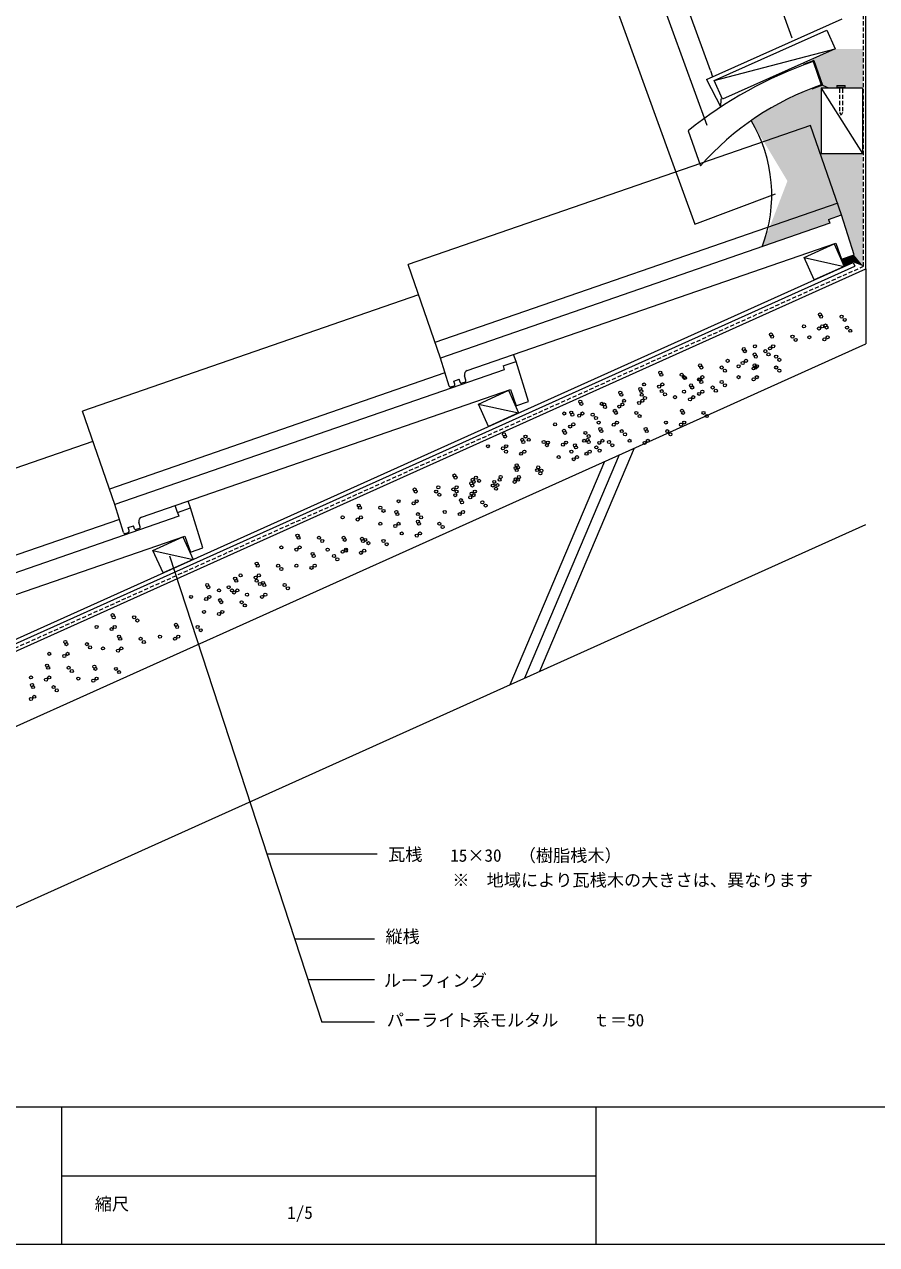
# Model space of a CAD drawing. Units: millimetres, scale not verified. Extents: x -203 to 197, y -138 to 132.
# Drawn here: x -78.4 to 45.8, y -138.4 to 39.4 of the extents above; entities that cross this region are included whole.
import ezdxf
from ezdxf.enums import TextEntityAlignment as Align

# ---------------------------------------------------------------- set-up
doc = ezdxf.new("R2010")
doc.units = ezdxf.units.MM
doc.header["$LTSCALE"] = 0.5
doc.linetypes.add('DASHED1', pattern=[1.8, 1.2, -0.6])
for name, color, linetype, lineweight in [('0-0', 5, 'Continuous', 18), ('1-0', 7, 'Continuous', 18), ('1-1', 7, 'Continuous', 18), ('1-2', 3, 'Continuous', 18), ('1-3', 7, 'Continuous', 18), ('1-4', 3, 'Continuous', 18), ('1-5', 1, 'Continuous', 18)]:
    doc.layers.add(name, color=color, linetype=linetype, lineweight=lineweight)
doc.layers.add('1-6_ADD_LINE', color=8, linetype='Continuous')
doc.styles.add('ＭＳ ゴシック', font='')
doc.styles.get('ＭＳ ゴシック').set_extended_font_data('MS Gothic')

msp = doc.modelspace()

# ---------------------------------------------------------------- linework, layer by layer
at = {"layer": '0-0'}
for p, q in [((196.7568, -118.3649), (-203.2433, -118.3649)), ((-72.973, -118.3649), (-72.973, -138.3649)), ((4.8649, -118.3649), (4.8649, -138.3649)), ((-72.973, -128.3649), (4.8649, -128.3649)), ((196.7568, -138.3649), (-203.2432, -138.3649))]:
    msp.add_line(p, q, dxfattribs=at)
at = {"layer": '1-0'}
for p, q in [((39.5663, 7.4124), (41.0436, 4.1295)), ((36.6663, 2.1598), (35.2061, 5.4046)), ((36.6663, 2.1598), (35.2062, 5.4046)), ((35.2062, 5.4046), (41.0436, 4.1295)), ((-133.0979, -74.8921), (42.586, 4.1657)), ((-133.0979, -75.9886), (44.1955, 3.7934)), ((36.6913, 2.171), (42.3398, 4.7128)), ((-133.0979, -74.2341), (36.6913, 2.171)), ((-10.7536, -19.1792), (-12.2138, -15.9343)), ((-12.2138, -15.9343), (-6.3764, -17.2094)), ((10.4308, -22.3666), (-3.3592, -54.8901)), ((6.1355, -24.2995), (-7.6545, -56.823)), ((8.2831, -23.3331), (-5.5068, -55.8566)), ((-59.6337, -37.2733), (-55.2736, -35.2654)), ((-58.1735, -40.5181), (-59.6337, -37.2733)), ((-58.1735, -40.5181), (-59.6337, -37.2733)), ((-59.6337, -37.2733), (-53.7963, -38.5484))]:
    msp.add_line(p, q, dxfattribs=at)
at = {"layer": '1-0', "color": 3, "linetype": 'DASHED1'}
msp.add_line((-133.0979, -75.4899), (43.8451, 4.1344), dxfattribs=at)
at = {"layer": '1-0'}
for points in [[(35.2061, 5.4046), (39.5662, 7.4126), (41.0435, 4.1295), (36.6885, 2.1698), (36.6663, 2.1598)], [(39.5663, 7.4125), (41.0436, 4.1295), (36.6663, 2.1598)], [(-10.7536, -19.1792), (-12.2138, -15.9343), (-7.8823, -13.9395)], [(-7.8537, -13.9265), (-6.3764, -17.2094), (-10.7536, -19.1792)], [(-7.8537, -13.9265), (-6.3764, -17.2094), (-10.7536, -19.1792)], [(-7.8537, -13.9265), (-6.3764, -17.2094), (-10.7536, -19.1792)], [(-55.2736, -35.2655), (-53.7963, -38.5484), (-58.1735, -40.5181)], [(-55.2736, -35.2655), (-53.7963, -38.5484), (-58.1735, -40.5181)]]:
    msp.add_lwpolyline(points, dxfattribs=at)
at = {"layer": '1-1'}
for p, q in [((33.4772, 37.3661), (14.9712, 88.211)), ((21.5436, 32.6482), (8.1713, 69.3885)), ((44.1955, 3.7934), (44.1955, 61.5713)), ((21.062, 24.6326), (9.321, 56.8909)), ((4.8921, 49.8548), (15.7109, 20.1303)), ((38.5198, 38.551), (39.7442, 35.8122)), ((22.0869, 31.2053), (39.7442, 35.8122)), ((39.7442, 35.8122), (23.3112, 28.4665)), ((36.6156, 34.1077), (35.0908, 33.5493)), ((36.6156, 34.1077), (37.8542, 30.5279)), ((21.5436, 32.6482), (21.8673, 31.7589)), ((37.8542, 30.5279), (36.3354, 29.9521)), ((39.9711, 30.4692), (39.9711, 30.2489)), ((39.9711, 30.4692), (41.1711, 30.4692)), ((39.9711, 30.2489), (41.1711, 30.2489)), ((40.3711, 30.2489), (40.3711, 30.0291)), ((40.7711, 30.2489), (40.7711, 30.0291)), ((41.1711, 30.2489), (41.1711, 30.4692)), ((43.6946, 30.0962), (43.6946, 20.5512)), ((44.1955, 3.7934), (44.1955, -7.1725)), ((-123.8854, -109.127), (44.1955, -33.4905))]:
    msp.add_line(p, q, dxfattribs=at)
at = {"layer": '1-1', "color": 3, "linetype": 'DASHED1'}
msp.add_line((43.8451, 4.1344), (43.8451, 61.253), dxfattribs=at)
at = {"layer": '1-1', "color": 3}
for p, q in [((20.9972, 31.37), (40.7446, 40.1973)), ((36.5231, 33.9706), (37.7002, 30.5684)), ((20.9972, 31.37), (23.0675, 27.3359)), ((23.0675, 27.3359), (23.1054, 28.5252))]:
    msp.add_line(p, q, dxfattribs=at)
at = {"layer": '1-1', "linetype": 'DASHED1'}
for p, q in [((40.3711, 30.0291), (40.3711, 26.5304)), ((40.3711, 26.5304), (40.5711, 26.1547))]:
    msp.add_line(p, q, dxfattribs=at)
at = {"layer": '1-1'}
for points in [[(23.3112, 28.4665), (22.0869, 31.2053), (38.5198, 38.551)], [(37.8542, 30.5279), (38.7678, 30.1408), (41.0965, 30.1408)], [(37.6982, 30.0962), (37.6982, 20.5512), (43.6946, 20.5512)], [(43.6946, 30.0962), (37.6982, 30.0962), (43.6946, 20.5512)], [(15.7109, 20.1303), (19.2976, 10.276), (31.0112, 14.6743)], [(-133.7342, -87.2408), (8.74, -23.1275), (44.1955, -7.1725)]]:
    msp.add_lwpolyline(points, dxfattribs=at)
at = {"layer": '1-1', "linetype": 'DASHED1'}
msp.add_lwpolyline([(40.7711, 30.0291), (40.7711, 26.5304), (40.5711, 26.1547)], dxfattribs=at)
at = {"layer": '1-1'}
for centre in [(37.5211, -2.8851), (37.6777, -3.1982), (40.6517, -3.1982), (41.1213, -3.6678), (35.1732, -4.6069), (37.3646, -4.92), (37.8342, -4.6069), (38.3147, -4.4723), (38.4713, -4.7854), (41.4453, -4.7854), (41.9148, -5.2549), (30.3788, -5.7949), (30.5353, -6.108), (33.5093, -6.108), (33.9789, -6.5776), (35.9668, -6.1941), (38.1582, -6.5072), (38.6278, -6.1941), (26.4108, -7.9112), (26.5674, -8.2242), (27.998, -8.7048), (28.0309, -7.5168), (28.1545, -9.0179), (29.5414, -8.2242), (30.011, -8.6938), (30.2223, -7.8298), (30.6918, -7.5168), (31.1285, -9.0179), (20.0621, -10.292), (20.2186, -10.605), (23.1926, -10.605), (24.0629, -9.633), (25.6501, -10.4266), (26.2543, -9.946), (26.7239, -9.633), (27.8415, -10.7396), (27.998, -10.292), (28.1545, -10.605), (28.3111, -10.4266), (31.1285, -10.605), (31.5981, -9.4874), (14.2424, -11.3501), (14.3989, -11.6632), (17.3729, -11.6632), (17.7142, -12.0138), (17.8425, -12.1327), (19.9056, -12.3268), (20.0621, -12.4082), (20.3751, -12.0138), (23.6622, -11.0746), (25.6501, -12.0138), (27.8415, -12.3268), (28.3111, -12.0138), (31.5981, -11.0746), (8.4227, -14.2599), (11.3326, -13.7309), (11.4891, -14.0439), (11.8945, -13.0719), (14.0859, -13.385), (14.4631, -14.0439), (14.5554, -13.0719), (17.7142, -14.13), (18.7394, -13.2018), (18.896, -13.5149), (20.2186, -12.7213), (20.3751, -14.13), (21.87, -13.5149), (22.3396, -13.9845), (23.1926, -12.7213), (23.6622, -13.1909), (2.603, -15.5826), (2.7596, -15.8957), (5.7336, -15.8957), (6.0748, -15.9817), (8.5793, -14.573), (8.7358, -15.9817), (8.9847, -15.4527), (11.176, -15.7657), (11.5533, -14.573), (11.6456, -15.4527), (12.0229, -15.0426), (14.9327, -14.5135), (16.3915, -14.9236), (18.5829, -15.2367), (19.0525, -14.9236), (19.9056, -14.4431), (0.2551, -17.3044), (1.2804, -17.1698), (1.4369, -17.4828), (2.4465, -17.6174), (2.9161, -17.3044), (4.4109, -17.4828), (4.8805, -17.9524), (6.2032, -16.3652), (7.6291, -16.9053), (7.7857, -17.2183), (8.2662, -16.2948), (10.7597, -17.2183), (11.2293, -17.6879), (17.4168, -16.9053), (17.5733, -17.2183), (20.5473, -17.2183), (21.0169, -17.6879), (-1.0675, -18.8916), (1.1239, -19.2046), (1.5935, -18.8916), (5.2812, -18.6271), (5.5129, -19.5506), (7.4726, -18.9401), (7.9422, -18.6271), (12.1262, -19.5506), (15.0689, -18.6271), (17.2602, -18.9401), (17.7298, -18.6271), (-8.5073, -20.3441), (-8.3507, -20.6572), (-5.8619, -21.1377), (-5.7054, -21.4508), (-5.3767, -20.6572), (-4.9071, -21.1268), (-2.7314, -21.4508), (-2.1256, -21.5369), (0.2223, -19.8151), (0.3788, -20.1281), (0.5353, -21.5369), (3.165, -21.2724), (3.3528, -20.1281), (3.6612, -21.1377), (3.8177, -21.4508), (3.8224, -20.5977), (5.6694, -19.8636), (5.8259, -21.2724), (6.7917, -21.4508), (8.6434, -19.8636), (9.113, -20.3332), (9.7783, -21.2724), (12.2827, -19.8636), (12.4392, -21.2724), (15.2567, -19.8636), (15.7263, -20.3332), (-10.8552, -22.0659), (-8.6638, -22.379), (-8.2098, -22.8595), (-8.1942, -22.0659), (-6.0185, -23.1726), (-5.5489, -22.8595), (-2.2618, -21.9204), (0.0657, -21.8499), (1.3133, -22.8595), (1.8095, -21.9313), (1.966, -22.2444), (3.5046, -23.1726), (3.9742, -22.8595), (4.94, -22.2444), (5.3564, -21.5854), (5.4096, -22.714), (7.2613, -21.9204), (11.9696, -21.5854), (-6.6555, -24.8412), (-0.5385, -23.6531), (1.6529, -23.9662), (2.1225, -23.6531), (-15.731, -26.3274), (-15.5744, -26.6405), (-12.6004, -26.6405), (-9.0034, -26.563), (-6.8121, -26.876), (-6.8089, -25.2317), (-6.6524, -25.5448), (-6.499, -25.1542), (-6.3425, -26.563), (-3.6784, -25.5448), (-3.525, -25.1542), (-3.2088, -26.0143), (-3.0554, -25.6238), (-21.5225, -28.3623), (-18.0789, -28.0492), (-15.8875, -28.3623), (-15.4179, -28.0492), (-13.2688, -27.4865), (-13.1123, -27.7995), (-13.07, -26.9535), (-12.9135, -27.2666), (-12.1308, -27.11), (-10.1383, -27.7995), (-9.9395, -27.2666), (-9.6687, -28.2691), (-9.4699, -27.7362), (-9.1568, -26.9535), (-6.9655, -27.2666), (-6.4959, -26.9535), (-23.8704, -30.0841), (-21.679, -30.3971), (-21.366, -28.6753), (-21.2094, -30.0841), (-18.392, -28.6753), (-17.9224, -29.1449), (-15.6167, -29.2083), (-15.4179, -28.6753), (-14.7918, -29.9275), (-14.6353, -30.2406), (-13.4253, -29.5213), (-13.2265, -28.9884), (-12.9558, -29.2083), (-12.757, -28.6753), (-11.6613, -30.2406), (-29.6619, -30.7102), (-29.5054, -31.0232), (-26.5314, -31.0232), (-26.0618, -31.4928), (-24.1834, -31.6493), (-24.0269, -31.9624), (-21.0529, -31.9624), (-17.1397, -31.6493), (-14.9483, -31.9624), (-14.4788, -31.6493), (-11.1917, -30.7102), (-32.0098, -32.432), (-29.8184, -32.745), (-29.3488, -32.432), (-26.5313, -33.3711), (-24.34, -33.6842), (-23.8704, -33.3711), (-21.0529, -33.0581), (-20.8964, -33.3711), (-20.5833, -32.432), (-17.9224, -33.3711), (-17.4528, -33.8407), (-38.5839, -35.0929), (-38.4274, -35.406), (-35.4534, -35.406), (-31.8533, -35.406), (-31.6967, -35.719), (-29.1923, -35.5625), (-28.7227, -35.719), (-23.4008, -34.7799), (-21.2094, -35.0929), (-20.7398, -34.7799), (-40.9319, -36.8147), (-38.7405, -37.1278), (-38.2709, -36.8147), (-34.9838, -35.8756), (-34.2012, -37.1278), (-32.0098, -37.4408), (-31.5402, -37.1278), (-31.5402, -37.2843), (-29.0358, -35.8756), (-28.8792, -37.2843), (-28.2531, -36.1886), (-26.0618, -35.8756), (-25.5922, -36.3451), (-44.532, -39.1626), (-36.3926, -37.7539), (-36.236, -38.0669), (-33.262, -38.0669), (-32.7924, -38.5365), (-29.3488, -37.5974), (-46.8799, -40.8844), (-44.3754, -39.4757), (-44.2189, -40.8844), (-41.4014, -39.4757), (-40.9318, -39.9453), (-38.7405, -39.4757), (-36.5491, -39.7887), (-36.0795, -39.4757), (-51.7322, -42.2932), (-51.5757, -42.6062), (-48.6017, -42.6062), (-47.6625, -41.354), (-47.506, -41.6671), (-44.6885, -41.1975), (-44.532, -41.6671), (-44.0624, -42.1366), (-43.5928, -41.9801), (-43.4363, -42.2932), (-40.4623, -42.2932), (-39.9927, -42.7628), (-54.0801, -44.015), (-51.8887, -44.328), (-51.4192, -44.015), (-50.0104, -43.0758), (-49.8539, -44.4846), (-48.1321, -43.0758), (-47.8191, -43.3889), (-47.3495, -43.0758), (-45.9407, -43.7019), (-43.7493, -44.015), (-43.2797, -43.7019), (-52.2018, -46.2064), (-49.6974, -44.7976), (-49.5408, -46.2064), (-46.7234, -44.7976), (-46.2538, -45.2672), (-65.5066, -46.6759), (-65.3501, -46.989), (-62.3761, -46.989), (-61.9065, -47.4586), (-56.2715, -48.0847), (-50.0104, -46.5194), (-67.8545, -48.3977), (-65.6632, -48.7108), (-65.1936, -48.3977), (-64.5675, -49.8065), (-58.6194, -49.8065), (-56.115, -48.3977), (-55.9585, -49.8065), (-53.141, -48.3977), (-52.6714, -48.8673), (-72.3938, -50.5891), (-72.2373, -50.9022), (-69.2633, -50.9022), (-68.7937, -51.3718), (-66.9154, -51.5283), (-64.4109, -50.1195), (-64.2544, -51.5283), (-61.4369, -50.1195), (-60.9673, -50.5891), (-56.4281, -50.1195), (-74.7417, -52.3109), (-72.5503, -52.624), (-72.0808, -52.3109), (-64.724, -51.8413), (-75.0548, -54.0327), (-74.8983, -54.3458), (-71.9242, -54.3458), (-71.4547, -54.8153), (-68.1676, -54.1892), (-68.0111, -54.5023), (-65.037, -54.5023), (-64.5675, -54.9719), (-77.4027, -55.7545), (-77.2462, -56.8502), (-75.2113, -56.0676), (-74.7417, -55.7545), (-70.5155, -55.911), (-68.3241, -56.2241), (-67.8545, -55.911), (-77.0896, -57.1633), (-76.9331, -58.572), (-74.1156, -57.1633), (-73.646, -57.6328), (-77.4027, -58.8851)]:
    msp.add_circle(centre, 0.2214, dxfattribs=at)
at = {"layer": '1-1', "color": 3}
msp.add_arc((9.4612, 14.5409), 21.0267, 338.93567, 30.98206, dxfattribs=at)
at = {"layer": '1-2', "color": 7}
for p, q in [((36.1509, 24.6666), (-22.4907, 4.3772)), ((40.6631, 11.6252), (36.1509, 24.6666)), ((40.13, 13.3454), (-18.5671, -6.9632)), ((-17.7823, -9.2313), (-22.4907, 4.3772)), ((42.3398, 4.7128), (42.586, 4.1657)), ((-20.9667, -0.0276), (-69.9107, -16.9618)), ((-6.7568, -9.7138), (-7.1037, -8.7111)), ((-17.1126, -11.3921), (-65.987, -28.3022)), ((-65.2022, -30.5702), (-69.9107, -16.9618)), ((-68.3866, -21.3666), (-117.3306, -38.3007)), ((-54.1767, -31.0527), (-54.5237, -30.05)), ((-56.0678, -31.707), (-56.3821, -30.693)), ((-64.5325, -32.7311), (-113.4069, -49.6411))]:
    msp.add_line(p, q, dxfattribs=at)
at = {"layer": '1-2'}
for p, q in [((38.772, 10.9709), (40.6631, 11.6252)), ((38.772, 10.9709), (38.9498, 10.3975)), ((42.4699, 5.7956), (40.6631, 11.6252)), ((38.9498, 10.3975), (-17.7823, -9.2313)), ((-13.8865, -11.0579), (39.8383, 7.5304)), ((39.8383, 7.5304), (40.6584, 5.1603)), ((40.6557, 5.1679), (42.4699, 5.7956)), ((-16.5187, -13.3085), (-17.7823, -9.2313)), ((-8.6479, -10.3681), (-6.7568, -9.7138)), ((-8.6479, -10.3681), (-8.4702, -10.9415)), ((-4.9501, -15.5434), (-6.7568, -9.7138)), ((-8.4702, -10.9415), (-65.2022, -30.5702)), ((-15.8052, -12.5704), (-15.0488, -12.3087)), ((-14.9113, -12.7524), (-15.0488, -12.3087)), ((-14.0565, -12.4704), (-14.2634, -11.8025)), ((-61.3064, -32.3968), (-7.5816, -13.8086)), ((-16.2623, -13.4383), (-15.7895, -13.2747)), ((-15.6638, -13.0265), (-15.8052, -12.5704)), ((-14.1821, -12.7186), (-14.6548, -12.8822)), ((-7.5816, -13.8086), (-6.7616, -16.1787)), ((-6.7642, -16.1711), (-4.9501, -15.5434)), ((-63.9386, -34.6475), (-65.2022, -30.5702)), ((-56.0678, -31.707), (-54.1767, -31.0527)), ((-56.0678, -31.707), (-55.8901, -32.2804)), ((-52.37, -36.8824), (-54.1767, -31.0527)), ((-55.8901, -32.2804), (-112.6222, -51.9092)), ((-63.2251, -33.9094), (-62.4687, -33.6477)), ((-62.3312, -34.0913), (-62.4687, -33.6477)), ((-61.4764, -33.8093), (-61.6834, -33.1415)), ((-108.7263, -53.7358), (-55.0015, -35.1475)), ((-63.6822, -34.7773), (-63.2094, -34.6137)), ((-63.0838, -34.3655), (-63.2251, -33.9094)), ((-61.602, -34.0576), (-62.0748, -34.2211)), ((-55.0015, -35.1475), (-54.1815, -37.5177)), ((-54.1841, -37.51), (-52.37, -36.8824))]:
    msp.add_line(p, q, dxfattribs=at)
for centre, radius, start, end in [((-13.6903, -11.6249), 0.6, 109.08589, 197.21983), ((-16.3277, -13.2493), 0.2, 197.21655, 289.08514), ((-15.8549, -13.0857), 0.2, 289.08401, 17.21758), ((-14.7202, -12.6932), 0.2, 197.21758, 289.0885), ((-14.2475, -12.5296), 0.2, 289.0885, 17.21996), ((-61.1103, -32.9638), 0.6, 109.08589, 197.21983), ((-63.7476, -34.5883), 0.2, 197.21655, 289.08514), ((-63.2748, -34.4247), 0.2, 289.08401, 17.21758), ((-62.1402, -34.0321), 0.2, 197.21758, 289.0885), ((-61.6674, -33.8686), 0.2, 289.0885, 17.21996)]:
    msp.add_arc(centre, radius, start, end, dxfattribs=at)
at = {"layer": '1-3'}
for p, q in [((-57.2354, -38.0267), (-35.0576, -105.9683)), ((-26.9636, -81.5022), (-43.0439, -81.5022)), ((-27.3475, -93.8552), (-39.0116, -93.8552)), ((-27.3475, -99.7975), (-37.0719, -99.7975)), ((-27.3475, -105.9683), (-35.0576, -105.9683))]:
    msp.add_line(p, q, dxfattribs=at)
at = {"layer": '1-4'}
msp.add_line((18.327, 23.8655), (20.0926, 18.7623), dxfattribs=at)
for centre, radius, end in [((56.1964, -22.8903), 60.168, 129.00543), ((51.3062, -8.7563), 41.612, 138.59981)]:
    msp.add_arc(centre, radius, 109.08514, end, dxfattribs=at)
at = {"layer": '1-5'}
msp.add_arc((9.4612, 14.5409), 21.0267, 338.93567, 30.98206, dxfattribs=at)
at = {"layer": '1-6_ADD_LINE'}
for points in [[(39.7442, 35.8122), (36.4539, 34.3414), (43.8451, 35.807), (37.7002, 30.5684)], [(43.8451, 35.807), (37.7002, 30.5684), (37.6982, 30.0962)], [(43.8451, 35.807), (37.6982, 30.0962), (39.9711, 30.4692)], [(43.8451, 35.807), (39.9711, 30.4692), (41.1711, 30.4692)], [(41.1711, 30.4692), (43.8451, 30.0962), (43.8451, 35.807)], [(36.4539, 34.3414), (36.5231, 33.9706), (37.7002, 30.5684)], [(32.7726, 16.5635), (37.7002, 30.5684), (36.3544, 30.0753)], [(32.7726, 16.5635), (37.6982, 20.5512), (37.7002, 30.5684)], [(37.6982, 30.0962), (39.9711, 30.0962), (39.9711, 30.4692)], [(41.1711, 30.4692), (41.1711, 30.0962), (43.8451, 30.0962)], [(32.7726, 16.5635), (33.1609, 28.6854), (32.1846, 28.2221)], [(32.7726, 16.5635), (36.3544, 30.0753), (35.0306, 29.5458)], [(32.7726, 16.5635), (35.0306, 29.5458), (33.9716, 29.0825)], [(32.7726, 16.5635), (33.9716, 29.0825), (33.1609, 28.6854)], [(32.7726, 16.5635), (30.0004, 26.9976), (28.7429, 26.2365)], [(32.7726, 16.5635), (31.0429, 27.6099), (30.0004, 26.9976)], [(32.7726, 16.5635), (32.1846, 28.2221), (31.0429, 27.6099)], [(32.7726, 16.5635), (28.7429, 26.2365), (27.488, 25.3648)], [(32.7726, 16.5635), (40.6631, 11.6252), (37.6982, 20.5512)], [(37.6018, 20.4731), (40.6631, 11.6252), (43.6946, 20.5512), (43.8451, 4.1344)], [(32.7726, 16.5635), (29.0828, 6.9836), (38.9498, 10.3975)], [(32.7726, 16.5635), (38.9498, 10.3975), (38.772, 10.9709)], [(32.7726, 16.5635), (38.772, 10.9709), (40.6631, 11.6252)], [(40.6631, 11.6252), (42.4699, 5.7956), (43.8451, 4.1344)], [(42.4699, 5.7956), (40.6557, 5.1679), (41.0436, 4.1295)], [(42.4699, 5.7956), (41.0436, 4.1295), (42.3398, 4.7128)], [(42.4699, 5.7956), (42.3398, 4.7128), (43.8451, 4.1344)]]:
    msp.add_solid(points, dxfattribs=at)

# ---------------------------------------------------------------- texts
at = {"layer": '0-0', "color": 7, "style": 'ＭＳ ゴシック'}
msp.add_text('縮尺', height=1.833, dxfattribs=at).set_placement((-68.1081, -133.9054), align=Align.BOTTOM_LEFT)
at = {"layer": '1-0', "style": 'ＭＳ ゴシック'}
msp.add_text('1/5', height=1.833, dxfattribs=at).set_placement((-40.0932, -135.1819), align=Align.BOTTOM_LEFT)
at = {"layer": '1-1', "style": 'ＭＳ ゴシック'}
for s, p in [('15×30\u3000（樹脂桟木）', (-16.3453, -83.1462)), ('※\u3000地域により瓦桟木の大きさは、異なります', (-16.0373, -86.7359)), ('ルーフィング', (-26.0111, -101.3438)), ('パーライト系モルタル\u3000\u3000ｔ＝50', (-25.5855, -107.131))]:
    msp.add_text(s, height=1.833, dxfattribs=at).set_placement(p, align=Align.BOTTOM_LEFT)
at = {"layer": '1-3', "style": 'ＭＳ ゴシック'}
for s, p in [('瓦桟', (-25.3905, -83.0073)), ('縦桟', (-25.7745, -94.9608))]:
    msp.add_text(s, height=1.833, dxfattribs=at).set_placement(p, align=Align.BOTTOM_LEFT)

doc.saveas('drawing.dxf')
